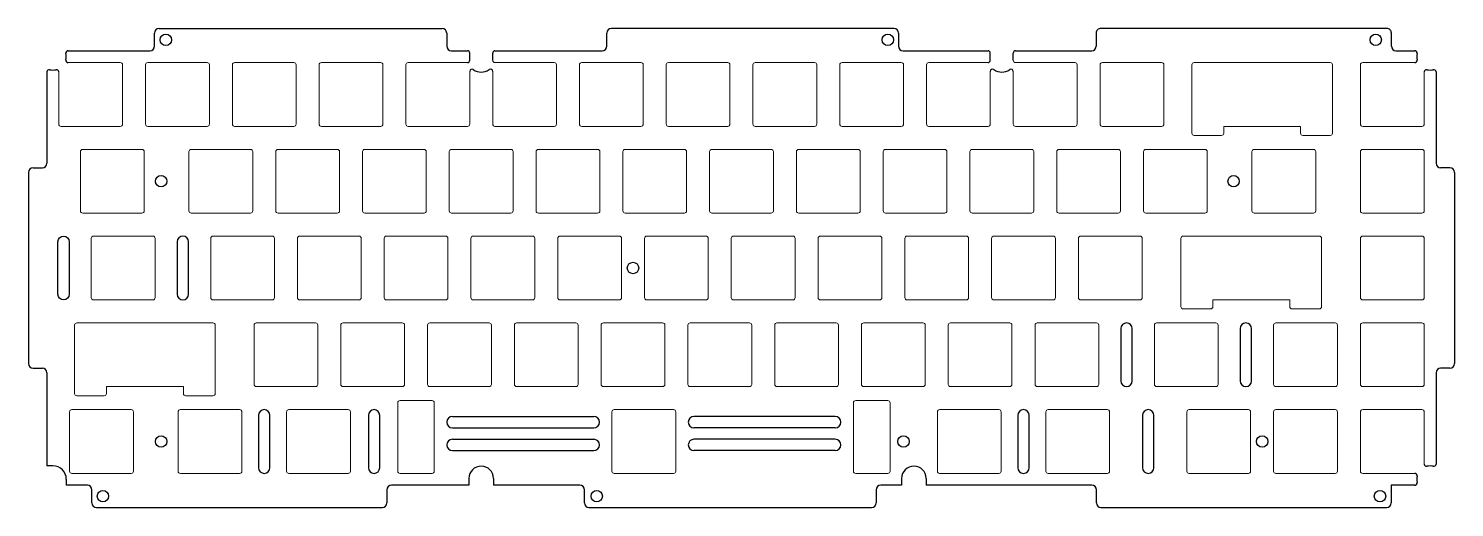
# Model space of a CAD drawing. Header units: millimetres. Extents: x 122 to 1244, y 89 to 205.
# Drawn here: x 122.5 to 435.5, y 100 to 205.2 of the extents above; entities outside this region: 2.
import ezdxf

# ---------------------------------------------------------------- set-up
doc = ezdxf.new("R2010")
doc.units = ezdxf.units.MM
for name, color, linetype in [('BOTTOMSOLDER', 6, 'Continuous'), ('KEEPOUTLAYER', 6, 'Continuous'), ('PADHOLELAYER', 156, 'Continuous')]:
    doc.layers.add(name, color=color, linetype=linetype)

# ---------------------------------------------------------------- blocks, each defined once
blk = doc.blocks.new('____3')
at = {"layer": 'BOTTOMSOLDER'}
for points, const_width in [([(-3.34, 5.08, 1), (-1.74, 5.08, 1)], 1.6), ([(3.01, 2.54, 1), (4.61, 2.54, 1)], 1.6), ([(-5.5, 0, 1), (-4.66, 0, 1)], 0.85), ([(-1, 0, 1), (1, 0, 1)], 1.99), ([(4.66, 0, 1), (5.5, 0, 1)], 0.85)]:
    blk.add_lwpolyline(points, format="xyb", close=True, dxfattribs=dict(at, const_width=const_width))
at = {"layer": 'PADHOLELAYER'}
for points, const_width in [([(-3.29, 5.08, 1), (-1.79, 5.08, 1)], 1.5), ([(3.06, 2.54, 1), (4.56, 2.54, 1)], 1.5), ([(-5.5, 0, 1), (-4.66, 0, 1)], 0.85), ([(-1, 0, 1), (1, 0, 1)], 1.99), ([(4.66, 0, 1), (5.5, 0, 1)], 0.85)]:
    blk.add_lwpolyline(points, format="xyb", close=True, dxfattribs=dict(at, const_width=const_width))
blk = doc.blocks.new('6028RGB_48')
at = {"layer": 'KEEPOUTLAYER', "const_width": 0.15}
for points in [[(-1.83, -1.6), (-1.83, 1.62)], [(-1.83, 1.62), (1.83, 1.62)], [(1.83, -1.6), (1.83, 1.62)], [(-1.83, -1.6), (1.83, -1.6)]]:
    blk.add_lwpolyline(points, dxfattribs=at)
at = {"layer": 'KEEPOUTLAYER', "const_width": 0.075}
for points in [[(-1.86, 1.62, 1), (-1.79, 1.62, 1)], [(-1.86, 1.62, 1), (-1.79, 1.62, 1)], [(1.79, 1.62, 1), (1.86, 1.62, 1)], [(1.79, 1.62, 1), (1.86, 1.62, 1)], [(-1.86, -1.6, 1), (-1.79, -1.6, 1)], [(-1.86, -1.6, 1), (-1.79, -1.6, 1)], [(1.79, -1.6, 1), (1.86, -1.6, 1)], [(1.79, -1.6, 1), (1.86, -1.6, 1)]]:
    blk.add_lwpolyline(points, format="xyb", close=True, dxfattribs=at)

msp = doc.modelspace()

# ---------------------------------------------------------------- linework, layer by layer
for p, q in [((150.1, 201.28), (150.1, 204.16)), ((151.1, 205.16), (213.25, 205.16)), ((214.25, 204.16), (214.25, 201.28)), ((249.4, 201.28), (249.4, 204.16)), ((312.45, 205.16), (250.4, 205.16)), ((313.45, 204.16), (313.45, 201.28)), ((131.16, 200.28), (149.1, 200.28)), ((215.25, 200.28), (218.8, 200.28)), ((219.3, 198.18), (219.3, 199.78)), ((224.35, 198.18), (224.35, 199.78)), ((224.85, 200.28), (248.4, 200.28)), ((314.45, 200.28), (333.1, 200.28)), ((333.6, 198.18), (333.6, 199.78)), ((338.65, 198.18), (338.65, 199.78)), ((339.15, 200.28), (355.85, 200.28)), ((422.65, 200.28), (426.79, 200.28)), ((126.5, 195.63), (126.5, 175.58)), ((431.45, 195.63), (431.45, 175.58)), ((122.45, 173.58), (122.45, 131.58)), ((123.45, 174.58), (125.5, 174.58)), ((434.5, 174.58), (432.45, 174.58)), ((435.5, 173.58), (435.5, 131.58)), ((123.45, 130.58), (125.5, 130.58)), ((126.5, 129.58), (126.5, 109.13)), ((431.45, 129.58), (431.45, 109.54)), ((434.5, 130.58), (432.45, 130.58)), ((215.54, 119.98), (246.54, 119.98)), ((299.54, 119.98), (268.54, 119.98)), ((215.54, 117.48), (246.54, 117.48)), ((299.54, 117.48), (268.54, 117.48)), ((215.54, 114.98), (246.54, 114.98)), ((299.54, 114.98), (268.54, 114.98)), ((215.54, 112.48), (246.54, 112.48)), ((299.54, 112.48), (268.54, 112.48)), ((127.8, 109.13), (126.5, 109.13)), ((130.75, 106.18), (130.75, 104.88)), ((135.38, 104.88), (130.75, 104.88)), ((136.38, 101.01), (136.38, 103.88)), ((201.13, 103.88), (201.13, 101.01)), ((219.13, 104.88), (202.13, 104.88)), ((219.13, 106.38), (219.13, 104.88)), ((224.53, 106.38), (224.53, 104.88)), ((243.48, 104.88), (224.53, 104.88)), ((244.48, 101.01), (244.48, 103.88)), ((308.53, 103.88), (308.53, 101.01)), ((314.13, 104.88), (309.53, 104.88)), ((314.13, 106.38), (314.13, 104.88)), ((319.53, 106.38), (319.53, 104.88)), ((355.88, 104.88), (319.53, 104.88)), ((356.88, 101.01), (356.88, 103.88)), ((426.79, 104.88), (421.63, 104.88)), ((421.63, 104.88), (421.63, 101.01)), ((137.38, 100.01), (200.13, 100.01)), ((245.48, 100.01), (307.53, 100.01)), ((357.88, 100.01), (420.63, 100.01))]:
    msp.add_line(p, q)
at = {"color": 7, "linetype": 'Continuous', "lineweight": 15}
for p, q in [((131.16, 197.68), (142.6, 197.68)), ((320.1, 197.68), (333.1, 197.68)), ((339.15, 197.68), (352.15, 197.68)), ((415.35, 197.68), (426.79, 197.68)), ((129.1, 184.18), (129.1, 195.63)), ((143.1, 197.18), (143.1, 184.18)), ((319.6, 184.18), (319.6, 197.18)), ((333.6, 195.73), (333.6, 184.18)), ((338.65, 184.18), (338.65, 195.73)), ((352.65, 197.18), (352.65, 184.18)), ((414.85, 184.18), (414.85, 197.18)), ((428.85, 195.63), (428.85, 184.18)), ((142.6, 183.68), (129.6, 183.68)), ((333.1, 183.68), (320.1, 183.68)), ((352.15, 183.68), (339.15, 183.68)), ((428.35, 183.68), (415.35, 183.68)), ((414.85, 107.98), (414.85, 120.98)), ((415.35, 121.48), (428.35, 121.48)), ((428.85, 120.98), (428.85, 109.54)), ((426.79, 107.48), (415.35, 107.48))]:
    msp.add_line(p, q, dxfattribs=at)
msp.add_lwpolyline([(421.65, 201.28), (421.65, 204.16, 0.414214), (420.65, 205.16), (357.85, 205.16, 0.414214), (356.85, 204.16), (356.85, 201.28)], format="xyb")
for points in [[(148.65, 197.68), (161.65, 197.68, -0.414214), (162.15, 197.18), (162.15, 184.18, -0.414214), (161.65, 183.68), (148.65, 183.68, -0.414214), (148.15, 184.18), (148.15, 197.18, -0.414214)], [(167.7, 197.68), (180.7, 197.68, -0.414214), (181.2, 197.18), (181.2, 184.18, -0.414214), (180.7, 183.68), (167.7, 183.68, -0.414214), (167.2, 184.18), (167.2, 197.18, -0.414214)], [(200.25, 197.18), (200.25, 184.18, -0.414214), (199.75, 183.68), (186.75, 183.68, -0.414214), (186.25, 184.18), (186.25, 197.18, -0.414214), (186.75, 197.68), (199.75, 197.68, -0.414214)], [(243.9, 197.68), (256.9, 197.68, -0.414214), (257.4, 197.18), (257.4, 184.18, -0.414214), (256.9, 183.68), (243.9, 183.68, -0.414214), (243.4, 184.18), (243.4, 197.18, -0.414214)], [(262.95, 197.68), (275.95, 197.68, -0.414214), (276.45, 197.18), (276.45, 184.18, -0.414214), (275.95, 183.68), (262.95, 183.68, -0.414214), (262.45, 184.18), (262.45, 197.18, -0.414214)], [(282, 197.68), (295, 197.68, -0.414214), (295.5, 197.18), (295.5, 184.18, -0.414214), (295, 183.68), (282, 183.68, -0.414214), (281.5, 184.18), (281.5, 197.18, -0.414214)], [(301.05, 197.68), (314.05, 197.68, -0.414214), (314.55, 197.18), (314.55, 184.18, -0.414214), (314.05, 183.68), (301.05, 183.68, -0.414214), (300.55, 184.18), (300.55, 197.18, -0.414214)], [(358.2, 197.68), (371.2, 197.68, -0.414214), (371.7, 197.18), (371.7, 184.18, -0.414214), (371.2, 183.68), (358.2, 183.68, -0.414214), (357.7, 184.18), (357.7, 197.18, -0.414214)], [(408.21, 181.68, 0.414214), (408.71, 182.18), (408.71, 197.18, 0.414214), (408.21, 197.68), (378.34, 197.68, 0.414214), (377.84, 197.18), (377.84, 182.18, 0.414214), (378.34, 181.68), (384.34, 181.68, 0.414214), (384.84, 182.18), (384.84, 183.68), (401.71, 183.68), (401.71, 182.18, 0.414214), (402.21, 181.68)], [(147.86, 178.13), (147.86, 165.13, -0.414214), (147.36, 164.63), (134.36, 164.63, -0.414214), (133.86, 165.13), (133.86, 178.13, -0.414214), (134.36, 178.63), (147.36, 178.63, -0.414214)], [(158.18, 178.63), (171.18, 178.63, -0.414214), (171.68, 178.13), (171.68, 165.13, -0.414214), (171.18, 164.63), (158.18, 164.63, -0.414214), (157.68, 165.13), (157.68, 178.13, -0.414214)], [(176.73, 165.13, 0.414214), (177.23, 164.63), (190.23, 164.63, 0.414214), (190.73, 165.13), (190.73, 178.13, 0.414214), (190.23, 178.63), (177.23, 178.63, 0.414214), (176.73, 178.13)], [(209.78, 178.13), (209.78, 165.13, -0.414214), (209.28, 164.63), (196.28, 164.63, -0.414214), (195.78, 165.13), (195.78, 178.13, -0.414214), (196.28, 178.63), (209.28, 178.63, -0.414214)], [(215.33, 178.63), (228.33, 178.63, -0.414214), (228.83, 178.13), (228.83, 165.13, -0.414214), (228.33, 164.63), (215.33, 164.63, -0.414214), (214.83, 165.13), (214.83, 178.13, -0.414214)], [(234.38, 178.63), (247.38, 178.63, -0.414214), (247.88, 178.13), (247.88, 165.13, -0.414214), (247.38, 164.63), (234.38, 164.63, -0.414214), (233.88, 165.13), (233.88, 178.13, -0.414214)], [(252.93, 165.13, 0.414214), (253.43, 164.63), (266.43, 164.63, 0.414214), (266.93, 165.13), (266.93, 178.13, 0.414214), (266.43, 178.63), (253.43, 178.63, 0.414214), (252.93, 178.13)], [(272.48, 178.63), (285.48, 178.63, -0.414214), (285.98, 178.13), (285.98, 165.13, -0.414214), (285.48, 164.63), (272.48, 164.63, -0.414214), (271.98, 165.13), (271.98, 178.13, -0.414214)], [(305.03, 178.13), (305.03, 165.13, -0.414214), (304.53, 164.63), (291.53, 164.63, -0.414214), (291.03, 165.13), (291.03, 178.13, -0.414214), (291.53, 178.63), (304.53, 178.63, -0.414214)], [(324.08, 178.13), (324.08, 165.13, -0.414214), (323.58, 164.63), (310.58, 164.63, -0.414214), (310.08, 165.13), (310.08, 178.13, -0.414214), (310.58, 178.63), (323.58, 178.63, -0.414214)], [(329.63, 178.63), (342.63, 178.63, -0.414214), (343.13, 178.13), (343.13, 165.13, -0.414214), (342.63, 164.63), (329.63, 164.63, -0.414214), (329.13, 165.13), (329.13, 178.13, -0.414214)], [(348.68, 178.63), (361.68, 178.63, -0.414214), (362.18, 178.13), (362.18, 165.13, -0.414214), (361.68, 164.63), (348.68, 164.63, -0.414214), (348.18, 165.13), (348.18, 178.13, -0.414214)], [(367.73, 178.63), (380.73, 178.63, -0.414214), (381.23, 178.13), (381.23, 165.13, -0.414214), (380.73, 164.63), (367.73, 164.63, -0.414214), (367.23, 165.13), (367.23, 178.13, -0.414214)], [(391.54, 178.63, 0.414214), (391.04, 178.13), (391.04, 165.13, 0.414214), (391.54, 164.63), (404.54, 164.63, 0.414214), (405.04, 165.13), (405.04, 178.13, 0.414214), (404.54, 178.63)], [(415.35, 178.63), (428.35, 178.63, -0.414214), (428.85, 178.13), (428.85, 165.13, -0.414214), (428.35, 164.63), (415.35, 164.63, -0.414214), (414.85, 165.13), (414.85, 178.13, -0.414214)], [(136.74, 159.58), (149.74, 159.58, -0.414214), (150.24, 159.08), (150.24, 146.08, -0.414214), (149.74, 145.58), (136.74, 145.58, -0.414214), (136.24, 146.08), (136.24, 159.08, -0.414214)], [(162.44, 146.08, 0.414214), (162.94, 145.58), (175.94, 145.58, 0.414214), (176.44, 146.08), (176.44, 159.08, 0.414214), (175.94, 159.58), (162.94, 159.58, 0.414214), (162.44, 159.08)], [(181.99, 159.58), (194.99, 159.58, -0.414214), (195.49, 159.08), (195.49, 146.08, -0.414214), (194.99, 145.58), (181.99, 145.58, -0.414214), (181.49, 146.08), (181.49, 159.08, -0.414214)], [(200.54, 146.08, 0.414214), (201.04, 145.58), (214.04, 145.58, 0.414214), (214.54, 146.08), (214.54, 159.08, 0.414214), (214.04, 159.58), (201.04, 159.58, 0.414214), (200.54, 159.08)], [(220.09, 159.58), (233.09, 159.58, -0.414214), (233.59, 159.08), (233.59, 146.08, -0.414214), (233.09, 145.58), (220.09, 145.58, -0.414214), (219.59, 146.08), (219.59, 159.08, -0.414214)], [(239.14, 159.58), (252.14, 159.58, -0.414214), (252.64, 159.08), (252.64, 146.08, -0.414214), (252.14, 145.58), (239.14, 145.58, -0.414214), (238.64, 146.08), (238.64, 159.08, -0.414214)], [(271.69, 159.08), (271.69, 146.08, -0.414214), (271.19, 145.58), (258.19, 145.58, -0.414214), (257.69, 146.08), (257.69, 159.08, -0.414214), (258.19, 159.58), (271.19, 159.58, -0.414214)], [(277.24, 159.58), (290.24, 159.58, -0.414214), (290.74, 159.08), (290.74, 146.08, -0.414214), (290.24, 145.58), (277.24, 145.58, -0.414214), (276.74, 146.08), (276.74, 159.08, -0.414214)], [(296.29, 159.58), (309.29, 159.58, -0.414214), (309.79, 159.08), (309.79, 146.08, -0.414214), (309.29, 145.58), (296.29, 145.58, -0.414214), (295.79, 146.08), (295.79, 159.08, -0.414214)], [(315.34, 159.58), (328.34, 159.58, -0.414214), (328.84, 159.08), (328.84, 146.08, -0.414214), (328.34, 145.58), (315.34, 145.58, -0.414214), (314.84, 146.08), (314.84, 159.08, -0.414214)], [(333.89, 146.08, 0.414214), (334.39, 145.58), (347.39, 145.58, 0.414214), (347.89, 146.08), (347.89, 159.08, 0.414214), (347.39, 159.58), (334.39, 159.58, 0.414214), (333.89, 159.08)], [(353.44, 159.58), (366.44, 159.58, -0.414214), (366.94, 159.08), (366.94, 146.08, -0.414214), (366.44, 145.58), (353.44, 145.58, -0.414214), (352.94, 146.08), (352.94, 159.08, -0.414214)], [(405.83, 143.58, 0.414214), (406.33, 144.08), (406.33, 159.08, 0.414214), (405.83, 159.58), (375.96, 159.58, 0.414214), (375.46, 159.08), (375.46, 144.08, 0.414214), (375.96, 143.58), (381.96, 143.58, 0.414214), (382.46, 144.08), (382.46, 145.58), (399.33, 145.58), (399.33, 144.08, 0.414214), (399.83, 143.58)], [(414.85, 146.08, 0.414214), (415.35, 145.58), (428.35, 145.58, 0.414214), (428.85, 146.08), (428.85, 159.08, 0.414214), (428.35, 159.58), (415.35, 159.58, 0.414214), (414.85, 159.08)], [(162.94, 124.53, 0.414214), (163.44, 125.03), (163.44, 140.03, 0.414214), (162.94, 140.53), (133.07, 140.53, 0.414214), (132.57, 140.03), (132.57, 125.03, 0.414214), (133.07, 124.53), (139.07, 124.53, 0.414214), (139.57, 125.03), (139.57, 126.53), (156.44, 126.53), (156.44, 125.03, 0.414214), (156.94, 124.53)], [(185.96, 140.03), (185.96, 127.03, -0.414214), (185.46, 126.53), (172.46, 126.53, -0.414214), (171.96, 127.03), (171.96, 140.03, -0.414214), (172.46, 140.53), (185.46, 140.53, -0.414214)], [(191.51, 140.53), (204.51, 140.53, -0.414214), (205.01, 140.03), (205.01, 127.03, -0.414214), (204.51, 126.53), (191.51, 126.53, -0.414214), (191.01, 127.03), (191.01, 140.03, -0.414214)], [(224.06, 140.03), (224.06, 127.03, -0.414214), (223.56, 126.53), (210.56, 126.53, -0.414214), (210.06, 127.03), (210.06, 140.03, -0.414214), (210.56, 140.53), (223.56, 140.53, -0.414214)], [(243.11, 140.03), (243.11, 127.03, -0.414214), (242.61, 126.53), (229.61, 126.53, -0.414214), (229.11, 127.03), (229.11, 140.03, -0.414214), (229.61, 140.53), (242.61, 140.53, -0.414214)], [(248.66, 140.53), (261.66, 140.53, -0.414214), (262.16, 140.03), (262.16, 127.03, -0.414214), (261.66, 126.53), (248.66, 126.53, -0.414214), (248.16, 127.03), (248.16, 140.03, -0.414214)], [(267.71, 140.53), (280.71, 140.53, -0.414214), (281.21, 140.03), (281.21, 127.03, -0.414214), (280.71, 126.53), (267.71, 126.53, -0.414214), (267.21, 127.03), (267.21, 140.03, -0.414214)], [(286.76, 140.53), (299.76, 140.53, -0.414214), (300.26, 140.03), (300.26, 127.03, -0.414214), (299.76, 126.53), (286.76, 126.53, -0.414214), (286.26, 127.03), (286.26, 140.03, -0.414214)], [(305.81, 140.53), (318.81, 140.53, -0.414214), (319.31, 140.03), (319.31, 127.03, -0.414214), (318.81, 126.53), (305.81, 126.53, -0.414214), (305.31, 127.03), (305.31, 140.03, -0.414214)], [(324.86, 140.53), (337.86, 140.53, -0.414214), (338.36, 140.03), (338.36, 127.03, -0.414214), (337.86, 126.53), (324.86, 126.53, -0.414214), (324.36, 127.03), (324.36, 140.03, -0.414214)], [(343.41, 127.03, 0.414214), (343.91, 126.53), (356.91, 126.53, 0.414214), (357.41, 127.03), (357.41, 140.03, 0.414214), (356.91, 140.53), (343.91, 140.53, 0.414214), (343.41, 140.03)], [(370.11, 140.53), (383.11, 140.53, -0.414214), (383.61, 140.03), (383.61, 127.03, -0.414214), (383.11, 126.53), (370.11, 126.53, -0.414214), (369.61, 127.03), (369.61, 140.03, -0.414214)], [(395.8, 127.03, 0.414214), (396.3, 126.53), (409.3, 126.53, 0.414214), (409.8, 127.03), (409.8, 140.03, 0.414214), (409.3, 140.53), (396.3, 140.53, 0.414214), (395.8, 140.03)], [(415.35, 140.53), (428.35, 140.53, -0.414214), (428.85, 140.03), (428.85, 127.03, -0.414214), (428.35, 126.53), (415.35, 126.53, -0.414214), (414.85, 127.03), (414.85, 140.03, -0.414214)], [(203.51, 107.98, 0.414214), (204.01, 107.48), (211.04, 107.48, 0.414214), (211.54, 107.98), (211.54, 122.98, 0.414214), (211.04, 123.48), (204.01, 123.48, 0.414214), (203.51, 122.98)], [(311.58, 122.98, 0.414214), (311.08, 123.48), (304.04, 123.48, 0.414214), (303.54, 122.98), (303.54, 107.98, 0.414214), (304.04, 107.48), (311.08, 107.48, 0.414214), (311.58, 107.98)], [(145.48, 120.98), (145.48, 107.98, -0.414214), (144.98, 107.48), (131.98, 107.48, -0.414214), (131.48, 107.98), (131.48, 120.98, -0.414214), (131.98, 121.48), (144.98, 121.48, -0.414214)], [(155.29, 107.98, 0.414214), (155.79, 107.48), (168.79, 107.48, 0.414214), (169.29, 107.98), (169.29, 120.98, 0.414214), (168.79, 121.48), (155.79, 121.48, 0.414214), (155.29, 120.98)], [(179.61, 121.48), (192.61, 121.48, -0.414214), (193.11, 120.98), (193.11, 107.98, -0.414214), (192.61, 107.48), (179.61, 107.48, -0.414214), (179.11, 107.98), (179.11, 120.98, -0.414214)], [(251.04, 121.48, 0.414214), (250.54, 120.98), (250.54, 107.98, 0.414214), (251.04, 107.48), (264.04, 107.48, 0.414214), (264.54, 107.98), (264.54, 120.98, 0.414214), (264.04, 121.48)], [(322.48, 121.48), (335.48, 121.48, -0.414214), (335.98, 120.98), (335.98, 107.98, -0.414214), (335.48, 107.48), (322.48, 107.48, -0.414214), (321.98, 107.98), (321.98, 120.98, -0.414214)], [(346.29, 121.48), (359.29, 121.48, -0.414214), (359.79, 120.98), (359.79, 107.98, -0.414214), (359.29, 107.48), (346.29, 107.48, -0.414214), (345.79, 107.98), (345.79, 120.98, -0.414214)], [(390.75, 120.98), (390.75, 107.98, -0.414214), (390.25, 107.48), (377.25, 107.48, -0.414214), (376.75, 107.98), (376.75, 120.98, -0.414214), (377.25, 121.48), (390.25, 121.48, -0.414214)], [(396.3, 121.48), (409.3, 121.48, -0.414214), (409.8, 120.98), (409.8, 107.98, -0.414214), (409.3, 107.48), (396.3, 107.48, -0.414214), (395.8, 107.98), (395.8, 120.98, -0.414214)]]:
    msp.add_lwpolyline(points, format="xyb", close=True, dxfattribs=at)
for points in [[(219.3, 195.73), (219.3, 184.18, -0.414214), (218.8, 183.68), (205.8, 183.68, -0.414214), (205.3, 184.18), (205.3, 197.18, -0.414214), (205.8, 197.68), (218.8, 197.68)], [(224.85, 197.68), (237.85, 197.68, -0.414214), (238.35, 197.18), (238.35, 184.18, -0.414214), (237.85, 183.68), (224.85, 183.68, -0.414214), (224.35, 184.18), (224.35, 195.73)]]:
    msp.add_lwpolyline(points, format="xyb", dxfattribs=at)
for points in [[(131.4, 146.83, -1), (128.9, 146.83), (128.9, 158.33, -1), (131.4, 158.33)], [(155.09, 146.83, 1), (157.59, 146.83), (157.59, 158.33, 1), (155.09, 158.33)], [(362.26, 127.78, 1), (364.76, 127.78), (364.76, 139.28, 1), (362.26, 139.28)], [(388.45, 127.78, 1), (390.95, 127.78), (390.95, 139.28, 1), (388.45, 139.28)], [(172.95, 108.73, 1), (175.45, 108.73), (175.45, 120.23, 1), (172.95, 120.23)], [(197.06, 108.73, 1), (199.56, 108.73), (199.56, 120.23, 1), (197.06, 120.23)], [(339.64, 108.73, 1), (342.14, 108.73), (342.14, 120.23, 1), (339.64, 120.23)], [(367.02, 108.73, 1), (369.52, 108.73), (369.52, 120.23, 1), (367.02, 120.23)]]:
    msp.add_lwpolyline(points, format="xyb", close=True)
for centre in [(152.6, 202.68), (311.1, 202.68), (418.21, 202.68), (151.56, 171.63), (387.01, 171.63), (255.16, 152.58), (151.56, 114.49), (314.54, 114.49), (393.28, 114.49), (138.79, 102.48), (247.19, 102.48), (419.15, 102.48)]:
    msp.add_circle(centre, 1.25)
for centre, radius, start, end in [((151.1, 204.16), 1, 90, 180), ((213.25, 204.16), 1, 0, 90), ((250.4, 204.16), 1, 90, 180), ((312.45, 204.16), 1, 0, 90), ((149.1, 201.28), 1, 270, 0), ((215.25, 201.28), 1, 180, 270), ((248.4, 201.28), 1, 270, 0), ((314.45, 201.28), 1, 180, 270), ((355.85, 201.28), 1, 270, 0), ((422.65, 201.28), 1, 180, 270), ((131.16, 199.78), 0.5, 90, 193.408), ((131.16, 198.18), 0.5, 166.592, 270), ((127.8, 198.98), 2.95, 346.592, 13.408), ((218.8, 199.78), 0.5, 0, 90), ((218.8, 198.18), 0.5, 270, 0), ((224.85, 199.78), 0.5, 90, 180), ((333.1, 199.78), 0.5, 0, 90), ((333.1, 198.18), 0.5, 270, 0), ((339.15, 199.78), 0.5, 90, 180), ((426.79, 199.78), 0.5, 346.592, 90), ((426.79, 198.18), 0.5, 270, 13.408), ((430.15, 198.98), 2.95, 166.592, 193.408), ((127, 195.63), 0.5, 76.592, 180), ((127.8, 198.98), 2.95, 256.592, 283.408), ((128.6, 195.63), 0.5, 0, 103.408), ((219.8, 195.73), 0.5, 54.6499, 180), ((221.83, 198.58), 3, 234.6499, 305.3501), ((223.85, 195.73), 0.5, 0, 125.3501), ((334.1, 195.73), 0.5, 54.6499, 180), ((336.13, 198.58), 3, 234.6499, 305.3501), ((338.15, 195.73), 0.5, 0, 125.3501), ((429.35, 195.63), 0.5, 76.592, 180), ((430.15, 198.98), 2.95, 256.592, 283.408), ((430.95, 195.63), 0.5, 0, 103.408), ((125.5, 175.58), 1, 270, 0), ((432.45, 175.58), 1, 180, 270), ((123.45, 173.58), 1, 90, 180), ((434.5, 173.58), 1, 0, 90), ((123.45, 131.58), 1, 180, 270), ((434.5, 131.58), 1, 270, 0), ((125.5, 129.58), 1, 0, 90), ((432.45, 129.58), 1, 90, 180), ((215.54, 118.73), 1.25, 90, 270), ((246.54, 118.73), 1.25, 270, 90), ((268.54, 118.73), 1.25, 90, 270), ((299.54, 118.73), 1.25, 270, 90), ((215.54, 113.73), 1.25, 90, 270), ((246.54, 113.73), 1.25, 270, 90), ((268.54, 113.73), 1.25, 90, 270), ((299.54, 113.73), 1.25, 270, 90), ((127.8, 106.18), 2.95, 0, 90), ((221.83, 106.38), 2.7, 0, 180), ((316.83, 106.38), 2.7, 0, 180), ((426.79, 106.98), 0.5, 346.592, 90), ((430.15, 106.18), 2.95, 166.592, 193.408), ((429.35, 109.54), 0.5, 180, 283.408), ((430.15, 106.18), 2.95, 76.592, 103.408), ((430.95, 109.54), 0.5, 256.592, 0), ((135.38, 103.88), 1, 0, 90), ((202.13, 103.88), 1, 90, 180), ((243.48, 103.88), 1, 0, 90), ((309.53, 103.88), 1, 90, 180), ((355.88, 103.88), 1, 0, 90), ((426.79, 105.38), 0.5, 270, 13.408), ((137.38, 101.01), 1, 180, 270), ((200.13, 101.01), 1, 270, 0), ((245.48, 101.01), 1, 180, 270), ((307.53, 101.01), 1, 270, 0), ((357.88, 101.01), 1, 180, 270), ((420.63, 101.01), 1, 270, 0)]:
    msp.add_arc(centre, radius, start, end)
for centre, start, end in [((142.6, 197.18), 360, 90), ((320.1, 197.18), 90, 180), ((352.15, 197.18), 360, 90), ((415.35, 197.18), 90, 180), ((129.6, 184.18), 180, 270), ((142.6, 184.18), 270, 0), ((320.1, 184.18), 180, 270), ((333.1, 184.18), 270, 0), ((339.15, 184.18), 180, 270), ((352.15, 184.18), 270, 0), ((415.35, 184.18), 180, 270), ((428.35, 184.18), 270, 360), ((415.35, 120.98), 90, 180), ((428.35, 120.98), 0, 90), ((415.35, 107.98), 180, 270)]:
    msp.add_arc(centre, 0.5, start, end, dxfattribs=at)
at = {"lineweight": 15}
for centre in [(224.85, 198.18), (339.15, 198.18)]:
    msp.add_arc(centre, 0.5, 180, 270, dxfattribs=at)

# ---------------------------------------------------------------- block references
at = {"xscale": -1}
for name, p in [('____3', (1238.52, 95.32)), ('6028RGB_48', (1238.52, 90.32))]:
    msp.add_blockref(name, p, dxfattribs=at)

doc.saveas('drawing.dxf')
